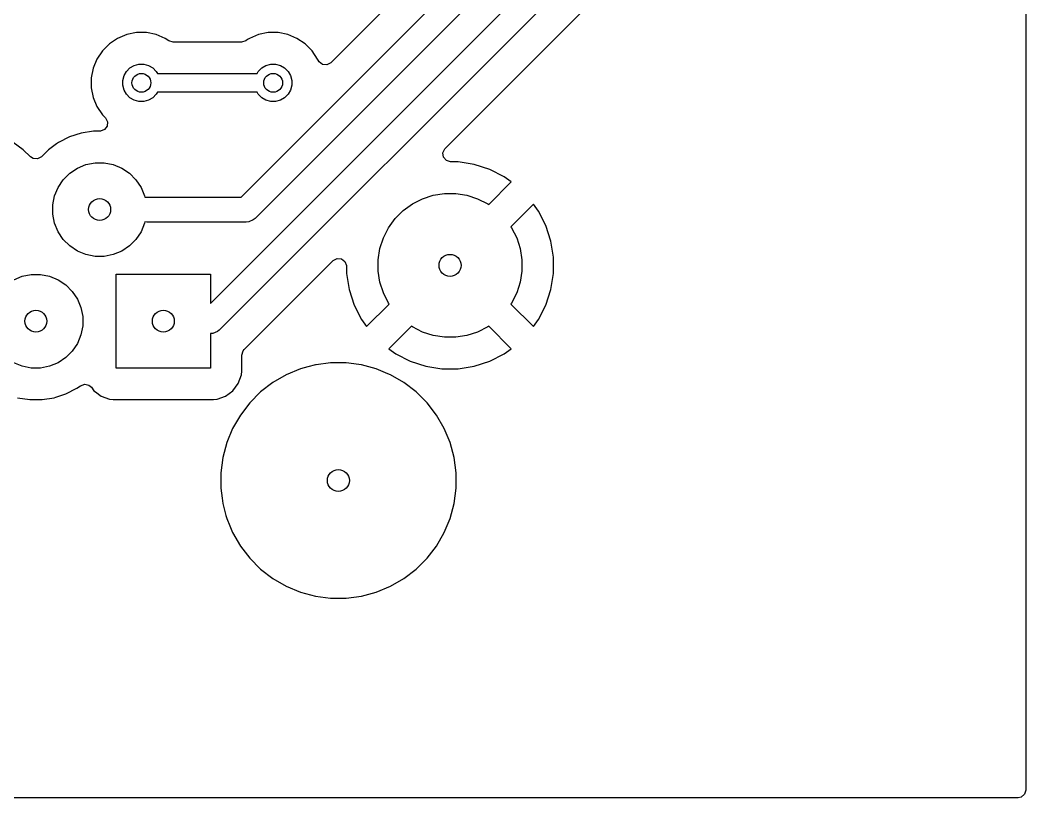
# Model space of a CAD drawing. Header units: inches. Extents: x -1.73 to 1.75, y 0.02 to 4.69.
# Drawn here: x 0.806 to 1.437, y 0.02 to 0.508 of the extents above; entities that cross this region are included whole.
import ezdxf

# ---------------------------------------------------------------- set-up
doc = ezdxf.new("R2010")
doc.units = ezdxf.units.IN
doc.header["$MEASUREMENT"] = 0
doc.layers.add('BLACK', color=250, linetype='CONTINUOUS')

msp = doc.modelspace()

# ---------------------------------------------------------------- linework, layer by layer
at = {"layer": 'BLACK', "linetype": 'CONTINUOUS'}
for p, q in [((1.43699, 0.57346), (1.43699, 0.02459)), ((0.94443, 0.39685), (1.10626, 0.55868)), ((1.1197, 0.54985), (0.95326, 0.38341)), ((0.9252, 0.33003), (1.13386, 0.53869)), ((1.1473, 0.52987), (0.93076, 0.31333)), ((1.04249, 0.52278), (1.00078, 0.48107)), ((1.07253, 0.42723), (1.16315, 0.51785)), ((0.8727, 0.49881), (0.86696, 0.49643)), ((0.87879, 0.50002), (0.8727, 0.49881)), ((0.8727, 0.49881), (0.8727, 0.49881)), ((0.88499, 0.50002), (0.87879, 0.50002)), ((0.87879, 0.50002), (0.87879, 0.50002)), ((0.89108, 0.49881), (0.88499, 0.50002)), ((0.88499, 0.50002), (0.88499, 0.50002)), ((0.89682, 0.49643), (0.89108, 0.49881)), ((0.89108, 0.49881), (0.89108, 0.49881)), ((0.95537, 0.49881), (0.94964, 0.49643)), ((0.96146, 0.50002), (0.95537, 0.49881)), ((0.95537, 0.49881), (0.95537, 0.49881)), ((0.96767, 0.50002), (0.96146, 0.50002)), ((0.96146, 0.50002), (0.96146, 0.50002)), ((0.97376, 0.49881), (0.96767, 0.50002)), ((0.96767, 0.50002), (0.96767, 0.50002)), ((0.97949, 0.49643), (0.97376, 0.49881)), ((0.97376, 0.49881), (0.97376, 0.49881)), ((0.8618, 0.49298), (0.85741, 0.48859)), ((0.86696, 0.49643), (0.8618, 0.49298)), ((0.8618, 0.49298), (0.8618, 0.49298)), ((0.86696, 0.49643), (0.86696, 0.49643)), ((0.89906, 0.49494), (0.89682, 0.49643)), ((0.89682, 0.49643), (0.89682, 0.49643)), ((0.89913, 0.49489), (0.89906, 0.49494)), ((0.90177, 0.49411), (0.89913, 0.49489)), ((0.94469, 0.49411), (0.90177, 0.49411)), ((0.94477, 0.49411), (0.94469, 0.49411)), ((0.9474, 0.49494), (0.94477, 0.49411)), ((0.9485, 0.49567), (0.9474, 0.49494)), ((0.94964, 0.49643), (0.9485, 0.49567)), ((0.94964, 0.49643), (0.94964, 0.49643)), ((0.9795, 0.49643), (0.97949, 0.49643)), ((0.98466, 0.49298), (0.9795, 0.49643)), ((0.98905, 0.48859), (0.98466, 0.49298)), ((0.98466, 0.49298), (0.98466, 0.49298)), ((0.85741, 0.48859), (0.85396, 0.48343)), ((0.85741, 0.48859), (0.85741, 0.48859)), ((0.9925, 0.48343), (0.98905, 0.48859)), ((0.98905, 0.48859), (0.98905, 0.48859)), ((0.85396, 0.48343), (0.85159, 0.4777)), ((0.85396, 0.48343), (0.85396, 0.48343)), ((0.87737, 0.47942), (0.88035, 0.48021)), ((0.88035, 0.48021), (0.88343, 0.48021)), ((0.88343, 0.48021), (0.88641, 0.47942)), ((0.96005, 0.47942), (0.96303, 0.48021)), ((0.96303, 0.48021), (0.96611, 0.48021)), ((0.96611, 0.48021), (0.96909, 0.47942)), ((0.99282, 0.48265), (0.9925, 0.48343)), ((0.9925, 0.48343), (0.9925, 0.48343)), ((0.99342, 0.48159), (0.99282, 0.48265)), ((0.99562, 0.47995), (0.99342, 0.48159)), ((0.99837, 0.47975), (0.99562, 0.47995)), ((1.00078, 0.48107), (0.99837, 0.47975)), ((0.85159, 0.4777), (0.85037, 0.47161)), ((0.85159, 0.4777), (0.85159, 0.4777)), ((0.87098, 0.47302), (0.87252, 0.47569)), ((0.87252, 0.47569), (0.8747, 0.47787)), ((0.8747, 0.47787), (0.87737, 0.47942)), ((0.88641, 0.47942), (0.88908, 0.47787)), ((0.88908, 0.47787), (0.89126, 0.47569)), ((0.89126, 0.47569), (0.892, 0.47441)), ((0.892, 0.47441), (0.95445, 0.47441)), ((0.95445, 0.47441), (0.9552, 0.47569)), ((0.9552, 0.47569), (0.95738, 0.47787)), ((0.95738, 0.47787), (0.96005, 0.47942)), ((0.96909, 0.47942), (0.97176, 0.47787)), ((0.97176, 0.47787), (0.97394, 0.47569)), ((0.97394, 0.47569), (0.97548, 0.47302)), ((0.85037, 0.47161), (0.85037, 0.4654)), ((0.87018, 0.47005), (0.87098, 0.47302)), ((0.87018, 0.46696), (0.87018, 0.47005)), ((0.97548, 0.47302), (0.97628, 0.47005)), ((0.97628, 0.47005), (0.97628, 0.46696)), ((0.85037, 0.4654), (0.85159, 0.45931)), ((0.87098, 0.46398), (0.87018, 0.46696)), ((0.87252, 0.46131), (0.87098, 0.46398)), ((0.8747, 0.45913), (0.87252, 0.46131)), ((0.89126, 0.46131), (0.88908, 0.45913)), ((0.892, 0.4626), (0.89126, 0.46131)), ((0.95445, 0.4626), (0.892, 0.4626)), ((0.9552, 0.46131), (0.95445, 0.4626)), ((0.95738, 0.45913), (0.9552, 0.46131)), ((0.97394, 0.46131), (0.97176, 0.45913)), ((0.97548, 0.46398), (0.97394, 0.46131)), ((0.97628, 0.46696), (0.97548, 0.46398)), ((0.85159, 0.45931), (0.85159, 0.45931)), ((0.85159, 0.45931), (0.85396, 0.45358)), ((0.87737, 0.45759), (0.8747, 0.45913)), ((0.88035, 0.45679), (0.87737, 0.45759)), ((0.88343, 0.45679), (0.88035, 0.45679)), ((0.88641, 0.45759), (0.88343, 0.45679)), ((0.88908, 0.45913), (0.88641, 0.45759)), ((0.96005, 0.45759), (0.95738, 0.45913)), ((0.96303, 0.45679), (0.96005, 0.45759)), ((0.96611, 0.45679), (0.96303, 0.45679)), ((0.96909, 0.45759), (0.96611, 0.45679)), ((0.97176, 0.45913), (0.96909, 0.45759)), ((0.85396, 0.45358), (0.85396, 0.45358)), ((0.85396, 0.45358), (0.85741, 0.44841)), ((0.85741, 0.44841), (0.85741, 0.44841)), ((0.85741, 0.44841), (0.85928, 0.44654)), ((0.85928, 0.44654), (0.8606, 0.44413)), ((0.8606, 0.44413), (0.8604, 0.44138)), ((0.84414, 0.437), (0.83677, 0.4346)), ((0.85179, 0.43821), (0.84414, 0.437)), ((0.85583, 0.43821), (0.85179, 0.43821)), ((0.85618, 0.43822), (0.85583, 0.43821)), ((0.85875, 0.43918), (0.85618, 0.43822)), ((0.8604, 0.44138), (0.85875, 0.43918)), ((0.80774, 0.42653), (0.80147, 0.43108)), ((0.82859, 0.43016), (0.8236, 0.42653)), ((0.82987, 0.43108), (0.82859, 0.43016)), ((0.83677, 0.4346), (0.82987, 0.43108)), ((0.81222, 0.42205), (0.80774, 0.42653)), ((0.80774, 0.42653), (0.80774, 0.42653)), ((0.80774, 0.42653), (0.80774, 0.42653)), ((0.8236, 0.42653), (0.81912, 0.42205)), ((0.8236, 0.42653), (0.8236, 0.42653)), ((0.8236, 0.42653), (0.8236, 0.42653)), ((1.07115, 0.42447), (1.0723, 0.42698)), ((1.07154, 0.42175), (1.07115, 0.42447)), ((1.0723, 0.42698), (1.07253, 0.42723)), ((0.81396, 0.42093), (0.81222, 0.42205)), ((0.81671, 0.42074), (0.81396, 0.42093)), ((0.81912, 0.42205), (0.81671, 0.42074)), ((0.84175, 0.41502), (0.8471, 0.41723)), ((0.8471, 0.41723), (0.85278, 0.41836)), ((0.85278, 0.41836), (0.85856, 0.41836)), ((0.85856, 0.41836), (0.86424, 0.41723)), ((0.86424, 0.41723), (0.86959, 0.41502)), ((1.07335, 0.41967), (1.07154, 0.42175)), ((1.07598, 0.4189), (1.07335, 0.41967)), ((1.0807, 0.4189), (1.07598, 0.4189)), ((1.0908, 0.4173), (1.0807, 0.4189)), ((1.10053, 0.41414), (1.0908, 0.4173)), ((0.83284, 0.40771), (0.83694, 0.4118)), ((0.83694, 0.4118), (0.84175, 0.41502)), ((0.86959, 0.41502), (0.8744, 0.4118)), ((0.8744, 0.4118), (0.87849, 0.40771)), ((1.10964, 0.4095), (1.10053, 0.41414)), ((0.82963, 0.4029), (0.83284, 0.40771)), ((0.87849, 0.40771), (0.88171, 0.4029)), ((1.09984, 0.39211), (1.11404, 0.4063)), ((1.11404, 0.4063), (1.10964, 0.4095)), ((1.11404, 0.4063), (1.11404, 0.4063)), ((0.82741, 0.39755), (0.82963, 0.4029)), ((0.88171, 0.4029), (0.88393, 0.39755)), ((1.05826, 0.39577), (1.06502, 0.39796)), ((1.06502, 0.39796), (1.07204, 0.39907)), ((1.07204, 0.39907), (1.07914, 0.39907)), ((1.07914, 0.39907), (1.08616, 0.39796)), ((1.08616, 0.39796), (1.09292, 0.39577)), ((0.82628, 0.39187), (0.82741, 0.39755)), ((0.82628, 0.38608), (0.82628, 0.39187)), ((0.88393, 0.39755), (0.88409, 0.39674)), ((0.88409, 0.39674), (0.8852, 0.39685)), ((0.8852, 0.39685), (0.94443, 0.39685)), ((1.04619, 0.38836), (1.05193, 0.39254)), ((1.05193, 0.39254), (1.05826, 0.39577)), ((1.09292, 0.39577), (1.09925, 0.39254)), ((1.09925, 0.39254), (1.09984, 0.39211)), ((1.12795, 0.39238), (1.11376, 0.37819)), ((1.13115, 0.38798), (1.12795, 0.39238)), ((1.12795, 0.39238), (1.12795, 0.39238)), ((0.82741, 0.3804), (0.82628, 0.38608)), ((1.04116, 0.38334), (1.04619, 0.38836)), ((1.13579, 0.37887), (1.13115, 0.38798)), ((0.82963, 0.37506), (0.82741, 0.3804)), ((0.88393, 0.3804), (0.88171, 0.37506)), ((0.88409, 0.38121), (0.88393, 0.3804)), ((0.8852, 0.3811), (0.88409, 0.38121)), ((0.94769, 0.3811), (0.8852, 0.3811)), ((0.94923, 0.38125), (0.94769, 0.3811)), ((0.95207, 0.38243), (0.94923, 0.38125)), ((0.95326, 0.38341), (0.95207, 0.38243)), ((1.03699, 0.37759), (1.04116, 0.38334)), ((1.13895, 0.36915), (1.13579, 0.37887)), ((0.83284, 0.37024), (0.82963, 0.37506)), ((0.88171, 0.37506), (0.87849, 0.37024)), ((1.03376, 0.37126), (1.03699, 0.37759)), ((1.11376, 0.37819), (1.11419, 0.37759)), ((1.11419, 0.37759), (1.11742, 0.37126)), ((0.83694, 0.36615), (0.83284, 0.37024)), ((0.84175, 0.36294), (0.83694, 0.36615)), ((0.8744, 0.36615), (0.86959, 0.36294)), ((0.87849, 0.37024), (0.8744, 0.36615)), ((1.03157, 0.36451), (1.03376, 0.37126)), ((1.11742, 0.37126), (1.11962, 0.36451)), ((1.14055, 0.35905), (1.13895, 0.36915)), ((0.8471, 0.36072), (0.84175, 0.36294)), ((0.85278, 0.35959), (0.8471, 0.36072)), ((0.86424, 0.36072), (0.85856, 0.35959)), ((0.86959, 0.36294), (0.86424, 0.36072)), ((1.03045, 0.35749), (1.03157, 0.36451)), ((1.11962, 0.36451), (1.12073, 0.35749)), ((0.85856, 0.35959), (0.85278, 0.35959)), ((0.94633, 0.30103), (1.0023, 0.35699)), ((1.0023, 0.35699), (1.00471, 0.35831)), ((1.00471, 0.35831), (1.00745, 0.35812)), ((1.00745, 0.35812), (1.00966, 0.35647)), ((1.00966, 0.35647), (1.01062, 0.35389)), ((1.01062, 0.35389), (1.01063, 0.35354)), ((1.01063, 0.35354), (1.01063, 0.34882)), ((1.03045, 0.35038), (1.03045, 0.35749)), ((1.12073, 0.35749), (1.12073, 0.35038)), ((1.14055, 0.34882), (1.14055, 0.35905)), ((0.8071, 0.34715), (0.81278, 0.34828)), ((0.81278, 0.34828), (0.81856, 0.34828)), ((0.81856, 0.34828), (0.82424, 0.34715)), ((0.86614, 0.28937), (0.86614, 0.34843)), ((0.86614, 0.34843), (0.9252, 0.34843)), ((0.9252, 0.34843), (0.9252, 0.33003)), ((1.01063, 0.34882), (1.01223, 0.33873)), ((1.03157, 0.34337), (1.03045, 0.35038)), ((1.12073, 0.35038), (1.11962, 0.34337)), ((1.13895, 0.33873), (1.14055, 0.34882)), ((0.80175, 0.34494), (0.8071, 0.34715)), ((0.82424, 0.34715), (0.82959, 0.34494)), ((0.82959, 0.34494), (0.8344, 0.34172)), ((0.8344, 0.34172), (0.83849, 0.33763)), ((1.03376, 0.33661), (1.03157, 0.34337)), ((1.11962, 0.34337), (1.11742, 0.33661)), ((0.83849, 0.33763), (0.84171, 0.33282)), ((1.01223, 0.33873), (1.01539, 0.329)), ((1.03699, 0.33028), (1.03376, 0.33661)), ((1.11742, 0.33661), (1.11419, 0.33028)), ((1.13579, 0.329), (1.13895, 0.33873)), ((0.84171, 0.33282), (0.84393, 0.32747)), ((1.01539, 0.329), (1.02003, 0.31989)), ((1.02323, 0.31549), (1.03742, 0.32969)), ((1.03742, 0.32969), (1.03699, 0.33028)), ((1.11419, 0.33028), (1.11376, 0.32969)), ((1.11376, 0.32969), (1.12795, 0.31549)), ((1.13115, 0.31989), (1.13579, 0.329)), ((0.84393, 0.32747), (0.84505, 0.32179)), ((0.84505, 0.316), (0.84393, 0.31033)), ((0.84505, 0.32179), (0.84505, 0.316)), ((1.02003, 0.31989), (1.02323, 0.31549)), ((1.05134, 0.31577), (1.03715, 0.30157)), ((1.05193, 0.31533), (1.05134, 0.31577)), ((1.09984, 0.31577), (1.09925, 0.31533)), ((1.11404, 0.30157), (1.09984, 0.31577)), ((1.12795, 0.31549), (1.13115, 0.31989)), ((0.84393, 0.31033), (0.84171, 0.30498)), ((0.92673, 0.31117), (0.9252, 0.31117)), ((0.9252, 0.31117), (0.9252, 0.28937)), ((0.92957, 0.31235), (0.92673, 0.31117)), ((0.93076, 0.31333), (0.92957, 0.31235)), ((1.02323, 0.31549), (1.02323, 0.31549)), ((1.05826, 0.31211), (1.05193, 0.31533)), ((1.06502, 0.30991), (1.05826, 0.31211)), ((1.07204, 0.3088), (1.06502, 0.30991)), ((1.08616, 0.30991), (1.07914, 0.3088)), ((1.09292, 0.31211), (1.08616, 0.30991)), ((1.09925, 0.31533), (1.09292, 0.31211)), ((1.12795, 0.31549), (1.12795, 0.31549)), ((0.84171, 0.30498), (0.83849, 0.30017)), ((1.07914, 0.3088), (1.07204, 0.3088)), ((0.83849, 0.30017), (0.8344, 0.29607)), ((0.9449, 0.29758), (0.94568, 0.30022)), ((0.9449, 0.28749), (0.9449, 0.29758)), ((0.94568, 0.30022), (0.94633, 0.30103)), ((1.03715, 0.30157), (1.03715, 0.30157)), ((1.03715, 0.30157), (1.04154, 0.29838)), ((1.04154, 0.29838), (1.05065, 0.29374)), ((1.10053, 0.29374), (1.10964, 0.29838)), ((1.10964, 0.29838), (1.11404, 0.30157)), ((1.11404, 0.30157), (1.11404, 0.30157)), ((0.8071, 0.29064), (0.80175, 0.29286)), ((0.81278, 0.28951), (0.8071, 0.29064)), ((0.82424, 0.29064), (0.81856, 0.28951)), ((0.82959, 0.29286), (0.82424, 0.29064)), ((0.8344, 0.29607), (0.82959, 0.29286)), ((0.99108, 0.29147), (0.98625, 0.29018)), ((0.99154, 0.29153), (0.99108, 0.29147)), ((1.00067, 0.29274), (0.99154, 0.29153)), ((1.01035, 0.29274), (1.00067, 0.29274)), ((1.00067, 0.29274), (1.00067, 0.29274)), ((1.01834, 0.29168), (1.01035, 0.29274)), ((1.01035, 0.29274), (1.01035, 0.29274)), ((1.01995, 0.29147), (1.01834, 0.29168)), ((1.0293, 0.28897), (1.01995, 0.29147)), ((1.05065, 0.29374), (1.06038, 0.29058)), ((1.06038, 0.29058), (1.07048, 0.28898)), ((1.0807, 0.28898), (1.0908, 0.29058)), ((1.0908, 0.29058), (1.10053, 0.29374)), ((0.81856, 0.28951), (0.81278, 0.28951)), ((0.9252, 0.28937), (0.86614, 0.28937)), ((0.94267, 0.27983), (0.94465, 0.28514)), ((0.94465, 0.28514), (0.9449, 0.28749)), ((0.97278, 0.28526), (0.9644, 0.28042)), ((0.98173, 0.28897), (0.97278, 0.28526)), ((0.97278, 0.28526), (0.97278, 0.28526)), ((0.98625, 0.29018), (0.98173, 0.28897)), ((0.98173, 0.28897), (0.98173, 0.28897)), ((1.03656, 0.28596), (1.0293, 0.28897)), ((1.0293, 0.28897), (1.0293, 0.28897)), ((1.0293, 0.28897), (1.0293, 0.28897)), ((1.03824, 0.28526), (1.03656, 0.28596)), ((1.04662, 0.28042), (1.03824, 0.28526)), ((1.07048, 0.28898), (1.0807, 0.28898)), ((0.84147, 0.27679), (0.84371, 0.27842)), ((0.84371, 0.27842), (0.8463, 0.27934)), ((0.8463, 0.27934), (0.84898, 0.27872)), ((0.84898, 0.27872), (0.85049, 0.2774)), ((0.93927, 0.27529), (0.94267, 0.27983)), ((0.9644, 0.28042), (0.95672, 0.27453)), ((1.0543, 0.27453), (1.04662, 0.28042)), ((1.04662, 0.28042), (1.04662, 0.28042)), ((1.04662, 0.28042), (1.04662, 0.28042)), ((0.82825, 0.27122), (0.83457, 0.27327)), ((0.83457, 0.27327), (0.84147, 0.27679)), ((0.85049, 0.2774), (0.85207, 0.27529)), ((0.85207, 0.27529), (0.85308, 0.27453)), ((0.85308, 0.27453), (0.8566, 0.2719)), ((0.8566, 0.2719), (0.8566, 0.2719)), ((0.8566, 0.2719), (0.86191, 0.26992)), ((0.92943, 0.26992), (0.93474, 0.2719)), ((0.93474, 0.2719), (0.93927, 0.27529)), ((0.95672, 0.27453), (0.94988, 0.26769)), ((0.95672, 0.27453), (0.95672, 0.27453)), ((1.06115, 0.26769), (1.0543, 0.27453)), ((1.0543, 0.27453), (1.0543, 0.27453)), ((0.80414, 0.27088), (0.81179, 0.26967)), ((0.81179, 0.26967), (0.81179, 0.26967)), ((0.81179, 0.26967), (0.81954, 0.26967)), ((0.81954, 0.26967), (0.8272, 0.27088)), ((0.8272, 0.27088), (0.82825, 0.27122)), ((0.86191, 0.26992), (0.86191, 0.26992)), ((0.86191, 0.26992), (0.86218, 0.26989)), ((0.86218, 0.26989), (0.86426, 0.26967)), ((0.86426, 0.26967), (0.92708, 0.26967)), ((0.92708, 0.26967), (0.92943, 0.26992)), ((0.94988, 0.26769), (0.94399, 0.26001)), ((0.94988, 0.26769), (0.94988, 0.26769)), ((1.06704, 0.26001), (1.06115, 0.26769)), ((1.06115, 0.26769), (1.06115, 0.26769)), ((0.94399, 0.26001), (0.93915, 0.25163)), ((1.07188, 0.25163), (1.06704, 0.26001)), ((0.93915, 0.25163), (0.93544, 0.24268)), ((0.93915, 0.25163), (0.93915, 0.25163)), ((1.07558, 0.24268), (1.07188, 0.25163)), ((0.93544, 0.24268), (0.93294, 0.23333)), ((0.93544, 0.24268), (0.93544, 0.24268)), ((1.07809, 0.23333), (1.07558, 0.24268)), ((0.93294, 0.23333), (0.93167, 0.22374)), ((0.93294, 0.23333), (0.93294, 0.23333)), ((1.07935, 0.22374), (1.07809, 0.23333)), ((0.93167, 0.22374), (0.93167, 0.21406)), ((1.07935, 0.21406), (1.07935, 0.22374)), ((0.93167, 0.21406), (0.93248, 0.2079)), ((1.07809, 0.20446), (1.07935, 0.21406)), ((0.93248, 0.2079), (0.93294, 0.20446)), ((0.93294, 0.20446), (0.93495, 0.19695)), ((1.07558, 0.19511), (1.07809, 0.20446)), ((0.93495, 0.19695), (0.93544, 0.19511)), ((0.93544, 0.19511), (0.93544, 0.19511)), ((0.93544, 0.19511), (0.9374, 0.19037)), ((0.9374, 0.19037), (0.93915, 0.18617)), ((1.07188, 0.18617), (1.07558, 0.19511)), ((0.93915, 0.18617), (0.94399, 0.17779)), ((1.06704, 0.17779), (1.07188, 0.18617)), ((0.94399, 0.17779), (0.94399, 0.17779)), ((0.94399, 0.17779), (0.94399, 0.17779)), ((0.94399, 0.17779), (0.94988, 0.17011)), ((1.06115, 0.17011), (1.06704, 0.17779)), ((0.94988, 0.17011), (0.94988, 0.17011)), ((0.94988, 0.17011), (0.95672, 0.16326)), ((1.0543, 0.16326), (1.06115, 0.17011)), ((0.95672, 0.16326), (0.95672, 0.16326)), ((0.95672, 0.16326), (0.9644, 0.15737)), ((1.04662, 0.15737), (1.0543, 0.16326)), ((0.9644, 0.15737), (0.97278, 0.15253)), ((0.97278, 0.15253), (0.98173, 0.14883)), ((1.0293, 0.14883), (1.03824, 0.15253)), ((1.03824, 0.15253), (1.04662, 0.15737)), ((0.98173, 0.14883), (0.99108, 0.14632)), ((0.99108, 0.14632), (1.00067, 0.14506)), ((1.01035, 0.14506), (1.01995, 0.14632)), ((1.01995, 0.14632), (1.0293, 0.14883)), ((1.00067, 0.14506), (1.00067, 0.14506)), ((1.00067, 0.14506), (1.01035, 0.14506)), ((1.01035, 0.14506), (1.01035, 0.14506)), ((1.43211, 0.0197), (-0.29849, 0.0197)), ((1.43413, 0.02015), (1.43211, 0.0197)), ((1.43621, 0.02195), (1.43413, 0.02015)), ((1.43699, 0.02459), (1.43621, 0.02195))]:
    msp.add_line(p, q, dxfattribs=at)
at = {"layer": 'BLACK'}
for centre, radius in [((0.88189, 0.4685), 0.00591), ((0.96457, 0.4685), 0.00591), ((0.85567, 0.38898), 0.00689), ((1.07559, 0.35394), 0.00689), ((0.81567, 0.3189), 0.00689), ((0.89567, 0.3189), 0.00689), ((1.00551, 0.2189), 0.00689), ((1.00551, 0.2189), 0.00689)]:
    msp.add_circle(centre, radius, dxfattribs=at)
at = {"layer": 'WHITE'}
for centre, radius in [((0.88189, 0.4685), 0.00591), ((0.96457, 0.4685), 0.00591), ((0.85567, 0.38898), 0.00689), ((1.07559, 0.35394), 0.00689), ((0.81567, 0.3189), 0.00689), ((0.89567, 0.3189), 0.00689)]:
    msp.add_circle(centre, radius, dxfattribs=at)

doc.saveas('drawing.dxf')
